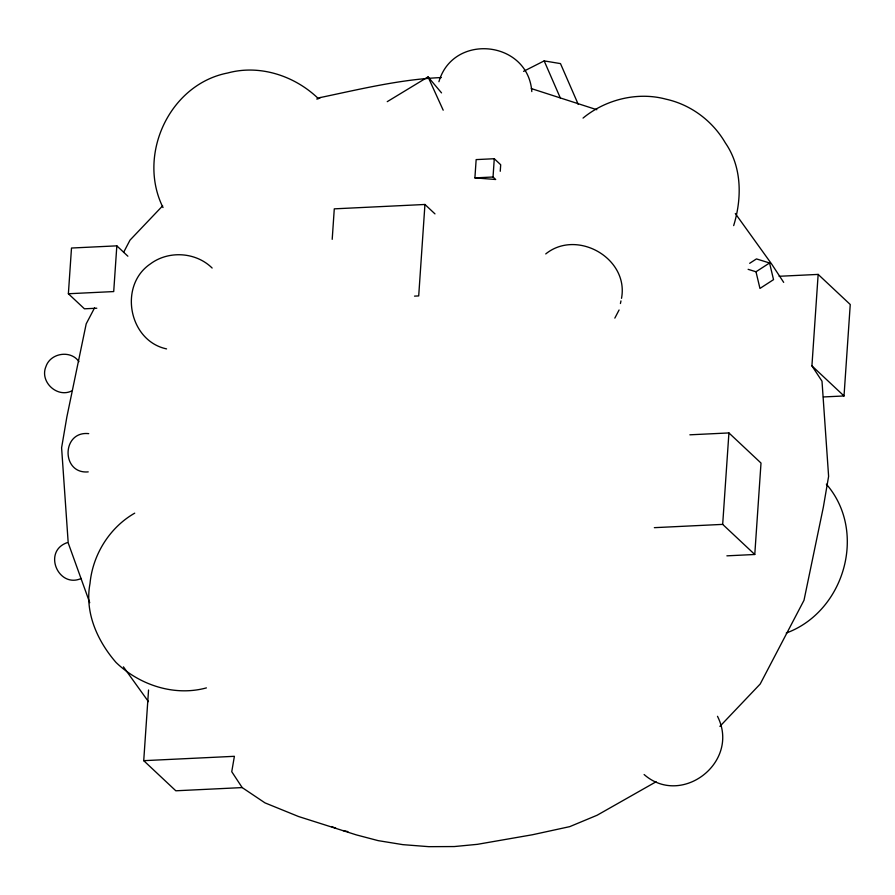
<?xml version="1.0" encoding="UTF-8"?>
<svg xmlns="http://www.w3.org/2000/svg" width="895" height="895" viewBox="0 0 895 895"><rect width="100%" height="100%" fill="white"/><g stroke="black" fill="none" stroke-linecap="round" stroke-linejoin="round"><path stroke-width="1.34" d="M96.794 308.216L84.432 308.809L68.378 293.75L71.499 248.027L116.831 245.845L127.862 256.194M116.831 245.845L113.71 291.569L68.378 293.75M656.113 781.76L597.11 815.244L569.757 826.633L532.435 834.755L477.404 844.332L454.246 846.558L428.817 846.67L402.862 844.645L378.137 840.629L356.344 834.89L298.572 816.531L264.976 802.871L242.187 787.589L175.823 790.788L143.726 760.672L148.548 690.011M332.202 239.334L334.282 208.848L424.946 204.474L434.97 213.883M424.946 204.474L418.703 295.921L414.519 296.122M474.898 177.881L493.033 177.009L495.685 179.503L474.898 177.881L476.151 159.601L494.275 158.728L500.697 164.747L500.249 171.281M493.033 177.009L494.275 158.728M728.922 432.934L761.007 463.051L754.776 554.486L722.679 524.38L728.922 432.934L689.866 434.813M719.893 726.371L760.202 684.004L804.001 600.288L823.344 507.152L828.613 476.353L822.002 381.192L811.922 365.854L818.153 274.407L779.109 276.286M823.4 396.955L844.019 395.959L850.25 304.513L818.153 274.407M621.51 298.337C629.129 258.331 576.872 228.65 545.737 253.934M438.919 81.713C453.138 32.522 528.139 40.42 531.798 91.581M620.425 303.517L620.962 300.921M733.665 225.607C742.067 198.354 742.056 166.962 725.308 142.842C712.554 120.859 690.75 104.581 665.858 99.144C637.497 91.503 605.49 99.513 583.048 118.084M94.579 307.846L86.2 323.845L66.856 416.981L61.598 447.78L68.21 542.941L89.735 602.704M123.566 252.446L130.01 240.128L162.644 205.839M614.831 318.117L619.083 309.983M749.674 263.309L756.465 258.912L769.566 262.985L773.526 279.643L759.956 288.436L755.995 271.767L748.13 269.328M755.995 271.767L769.566 262.985M387.244 101.661L428.056 76.903L441.537 92.89M134.72 513.159C109.593 527.479 92.7 554.71 90.015 583.462C84.499 612.314 97.342 640.977 116.059 662.479C139.53 685.089 174.458 696.634 206.409 687.897M317.993 98.797L320.455 97.51C360.372 89.164 400.457 79.297 441.325 77.552M523.564 71.343L544.171 60.894L560.483 63.601L578.248 104.379M316.729 99.054L320.455 97.51M71.522 391.037C56.922 398.085 39.436 381.583 45.981 366.469C50.512 352.865 70.884 349.744 78.939 361.658M67.382 542.583C42.188 551.163 58.343 588.753 81.21 578.472M786.257 633.045C844.522 611.621 867.669 531.652 826.353 484.15M88.225 471.878C61.084 474.361 61.464 430.652 88.717 433.639M654.346 527.67L722.679 524.38M726.885 555.84L754.776 554.486M143.726 760.672L234.389 756.309L231.749 771.703L242.187 787.589M347.864 831.6L343.076 830.549M531.294 88.571L596.808 109.705M166.571 348.893C128.858 340.961 118.285 285.561 150.382 263.913C168.584 250.276 195.96 251.987 212.137 268.041M331.653 826.555L335.849 828.255M318.139 98.394C294.668 75.795 259.74 64.25 227.789 72.976C169.479 84.208 136.845 154.969 163.024 207.539M644.109 774.522C681.632 807.57 740.702 761.958 717.488 716.302M811.922 365.854L844.019 395.959M735.31 213.513L771.635 264.036L783.684 282.373M123.42 666.842L148.447 701.646M428.056 76.903L443.193 110.197M544.171 60.894L560.27 97.846"/></g></svg>
